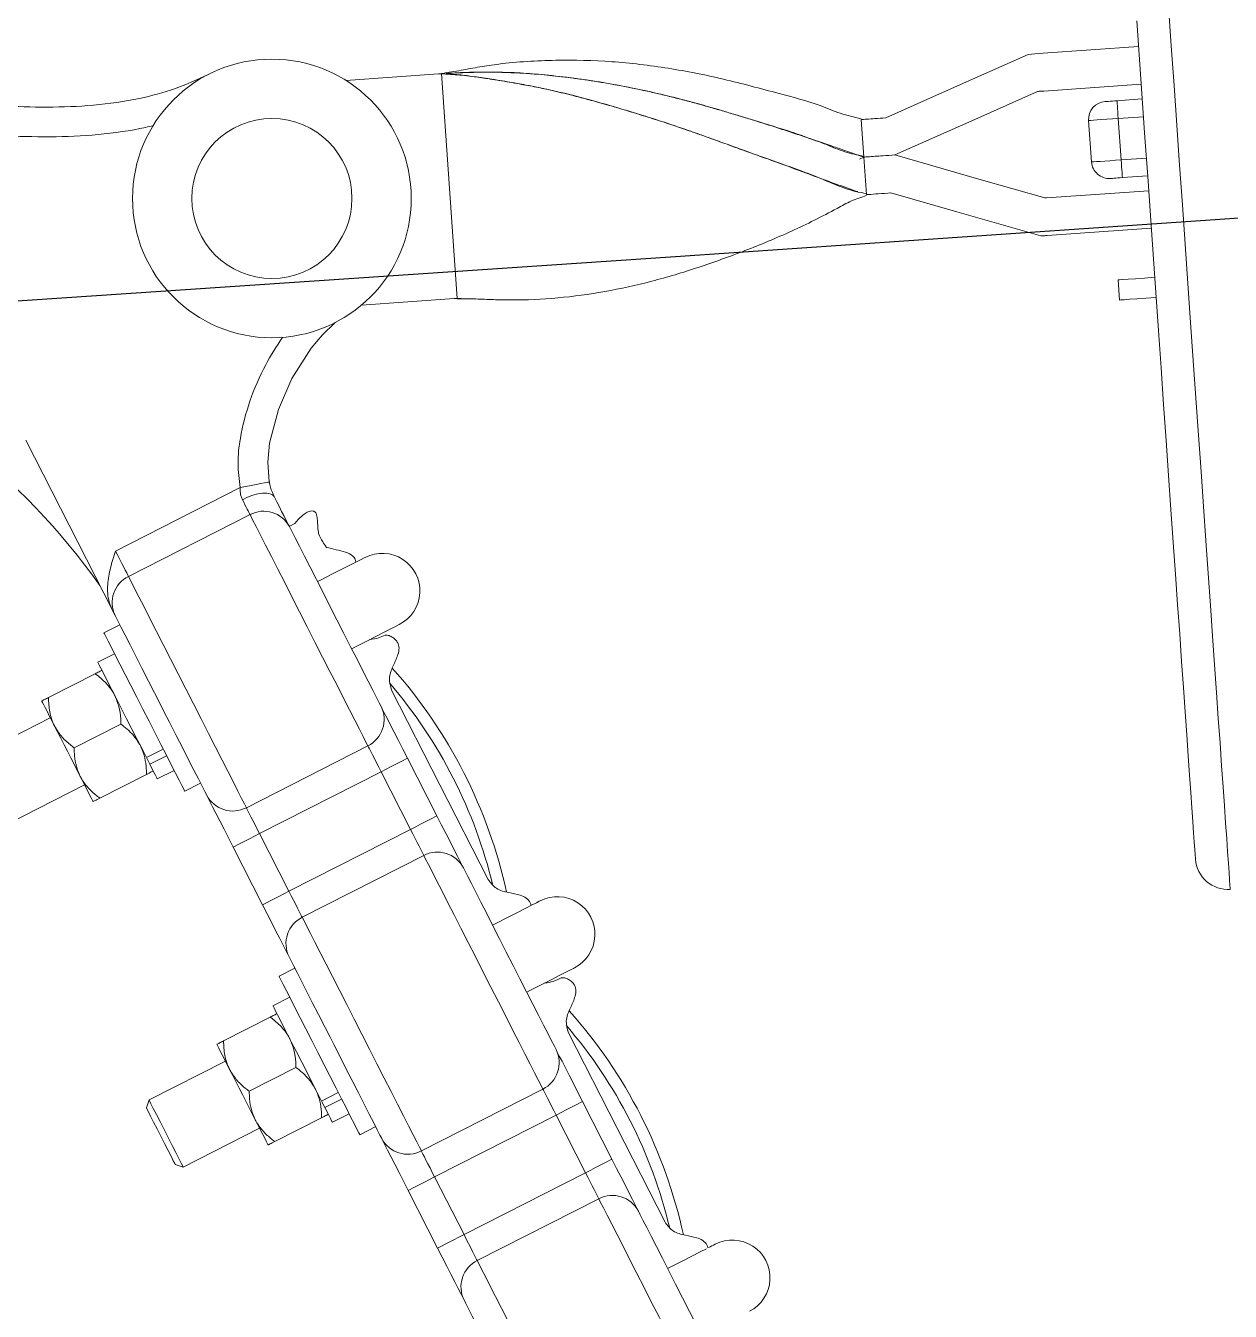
# Model space of a CAD drawing. Header units: millimetres. Extents: x 1587714 to 3094800, y -694377 to -413614.
# Drawn here: x 2254911.1 to 2255114.1, y -549986.3 to -549769.5 of the extents above; entities that cross this region are included whole.
import ezdxf

# ---------------------------------------------------------------- set-up
doc = ezdxf.new("R2010")
doc.units = ezdxf.units.MM

# ---------------------------------------------------------------- blocks, each defined once
blk = doc.blocks.new('poste RT1 vista lateral')
at = {"color": 7, "linetype": 'Continuous', "lineweight": 15}
for p, q in [((-1289.0289, 8972.5916), (-1305.1416, 8971.4653)), ((-1407.0499, 8967.9978), (-1422.672, 8966.9049)), ((-1406.5173, 8968.0417), (-1405.9574, 8968.0655)), ((-1406.5168, 8968.035), (-1403.8661, 8930.1274)), ((-1304.9919, 8965.1101), (-1288.586, 8966.2573)), ((-1292.6708, 8963.465), (-1288.4116, 8963.7635)), ((-1335.805, 8960.2988), (-1335.362, 8953.9645)), ((-1297.4493, 8960.1243), (-1296.961, 8953.1405)), ((-1292.4614, 8960.4723), (-1291.9732, 8953.4895)), ((-1336.0922, 8953.5906), (-1335.362, 8953.9645)), ((-1334.919, 8947.6302), (-1335.362, 8953.9645)), ((-1335.3386, 8953.6307), (-1335.362, 8953.9645)), ((-1287.5047, 8950.7945), (-1291.764, 8950.4969)), ((-1304.5675, 8947.0961), (-1287.3303, 8948.3006)), ((-1286.8873, 8941.9663), (-1304.4178, 8940.7408)), ((-1292.4693, 8933.2554), (-1292.2319, 8929.8604)), ((-1404.3991, 8930.0902), (-1420.013, 8928.9982)), ((-1403.8655, 8930.1198), (-1403.6875, 8930.1369)), ((-1403.6911, 8930.1417), (-1403.2008, 8930.1836)), ((-1461.9946, 8877.5284), (-1476.6127, 8906.2188)), ((-1440.4722, 8898.2136), (-1461.4708, 8887.5144)), ((-1435.5898, 8899.4887), (-1435.4433, 8898.7114)), ((-1438.8046, 8893.6656), (-1459.2877, 8883.2295)), ((-1431.24, 8892.1645), (-1432.183, 8891.6838)), ((-1460.7543, 8875.0947), (-1463.4274, 8873.7328)), ((-1461.6279, 8870.2004), (-1464.4567, 8868.7594)), ((-1464.9022, 8866.8358), (-1472.778, 8862.8228)), ((-1398.6631, 8832.1202), (-1414.9348, 8864.0549)), ((-1472.4682, 8859.4182), (-1485.3395, 8852.8597)), ((-1460.578, 8858.3491), (-1468.4538, 8854.336)), ((-1456.2626, 8852.6776), (-1453.4337, 8854.1186)), ((-1456.2101, 8852.5746), (-1455.6966, 8851.5666)), ((-1455.6966, 8851.5666), (-1452.8677, 8853.0076)), ((-1418.9393, 8854.6784), (-1439.4224, 8844.2414)), ((-1412.2528, 8852.5689), (-1407.2985, 8842.8452)), ((-1454.436, 8849.0927), (-1451.607, 8850.5337)), ((-1456.2537, 8849.8623), (-1464.1295, 8845.8493)), ((-1449.8076, 8847.0023), (-1447.1345, 8848.3641)), ((-1416.7079, 8850.2991), (-1437.1911, 8839.8621)), ((-1411.7535, 8840.5755), (-1416.7079, 8850.2991)), ((-1479.5738, 8841.5434), (-1466.7025, 8848.1019)), ((-1437.1911, 8839.8621), (-1432.2366, 8830.1384)), ((-1411.7535, 8840.5755), (-1432.2366, 8830.1384)), ((-1436.6917, 8827.8687), (-1441.646, 8837.5924)), ((-1409.5221, 8836.1962), (-1430.0052, 8825.7592)), ((-1431.2449, 8817.179), (-1433.9179, 8815.8171)), ((-1432.1185, 8812.2857), (-1434.9474, 8810.8437)), ((-1435.3929, 8808.9211), (-1443.2687, 8804.908)), ((-1368.8475, 8774.3323), (-1385.1194, 8806.267)), ((-1442.9588, 8801.5025), (-1455.8301, 8794.944)), ((-1431.0686, 8800.4334), (-1438.9444, 8796.4213)), ((-1426.7532, 8794.7619), (-1423.9243, 8796.2029)), ((-1389.44, 8796.7827), (-1409.923, 8786.3457)), ((-1455.8301, 8794.944), (-1456.2672, 8793.5994)), ((-1426.7006, 8794.6589), (-1426.1872, 8793.6509)), ((-1426.1872, 8793.6509), (-1423.3583, 8795.0928)), ((-1382.7535, 8794.6732), (-1377.7992, 8784.9495)), ((-1426.7444, 8791.9466), (-1434.6201, 8787.9345)), ((-1424.9267, 8791.177), (-1422.0977, 8792.618)), ((-1387.2086, 8792.4035), (-1407.6917, 8781.9664)), ((-1382.2542, 8782.6798), (-1387.2086, 8792.4035)), ((-1450.0645, 8783.6287), (-1437.1931, 8790.1862)), ((-1420.2983, 8789.0866), (-1417.6252, 8790.4484)), ((-1451.4094, 8784.0655), (-1450.0645, 8783.6287)), ((-1407.6917, 8781.9664), (-1402.7373, 8772.2428)), ((-1382.2542, 8782.6798), (-1402.7373, 8772.2428)), ((-1407.1923, 8769.973), (-1412.1467, 8779.6967)), ((-1380.0228, 8778.3005), (-1400.506, 8767.8635))]:
    blk.add_line(p, q, dxfattribs=at)
at = {"color": 8, "linetype": 'Continuous', "lineweight": 15}
for p, q in [((-1288.2023, 8960.7708), (-1292.4614, 8960.4723)), ((-1291.9732, 8953.4895), (-1287.7141, 8953.788))]:
    blk.add_line(p, q, dxfattribs=at)
at = {"color": 5, "linetype": 'Continuous', "lineweight": 15, "flags": 128}
for points in [[(-1283.989, 8979.3837), (-1283.5243, 8972.7385), (-1283.0568, 8966.0523), (-1282.5875, 8959.3422), (-1282.118, 8952.6274), (-1281.6494, 8945.926), (-1281.1832, 8939.2579), (-1280.7204, 8932.6413), (-1280.2626, 8926.0943), (-1279.811, 8919.6351), (-1279.3667, 8913.2817), (-1278.9311, 8907.0523), (-1278.5054, 8900.964), (-1278.0906, 8895.0341), (-1277.6882, 8889.2787), (-1277.2991, 8883.713), (-1276.9243, 8878.3543), (-1276.565, 8873.2159), (-1276.2222, 8868.314), (-1275.8968, 8863.6601), (-1275.5898, 8859.2684), (-1275.3017, 8855.1514), (-1275.0339, 8851.3196), (-1274.7866, 8847.7843), (-1274.5609, 8844.5551), (-1274.3571, 8841.6417), (-1274.1759, 8839.0515), (-1274.018, 8836.7913), (-1273.8835, 8834.8687), (-1273.773, 8833.2884), (-1273.6867, 8832.0544), (-1273.6248, 8831.1703), (-1273.5878, 8830.6391), (-1273.5754, 8830.4617)], [(-1289.3351, 8976.97), (-1288.8784, 8970.4382), (-1288.4189, 8963.8684), (-1287.9582, 8957.2794), (-1287.4973, 8950.6896), (-1287.0379, 8944.1197), (-1286.5812, 8937.588), (-1286.1286, 8931.1144), (-1285.6812, 8924.7172), (-1285.2406, 8918.4153), (-1284.8079, 8912.2279), (-1284.3844, 8906.172), (-1283.9715, 8900.2669), (-1283.5702, 8894.5286), (-1283.1818, 8888.9744), (-1282.8074, 8883.6205), (-1282.4482, 8878.4831), (-1282.105, 8873.5764), (-1281.7791, 8868.9148), (-1281.4713, 8864.5127), (-1281.1826, 8860.3833), (-1280.9136, 8856.5371), (-1280.6653, 8852.9875), (-1280.4385, 8849.7431), (-1280.2337, 8846.8144), (-1280.0515, 8844.209), (-1279.8926, 8841.9363), (-1279.7573, 8840.0013), (-1279.646, 8838.4106), (-1279.5592, 8837.168), (-1279.497, 8836.2782), (-1279.4595, 8835.7432), (-1279.447, 8835.5649)]]:
    blk.add_lwpolyline(points, dxfattribs=at)
at = {"color": 7, "linetype": 'Continuous', "lineweight": 15, "flags": 128}
for points in [[(-1307.6228, 8971.2918), (-1321.0848, 8965.2979), (-1331.662, 8960.5887)], [(-1305.1416, 8971.4653), (-1306.5311, 8971.3681), (-1307.6228, 8971.2918)], [(-1406.5168, 8968.035), (-1406.5168, 8968.035)], [(-1330.1021, 8954.3316), (-1316.6402, 8960.3255), (-1306.0629, 8965.0347)], [(-1294.6659, 8963.3257), (-1294.6276, 8963.3286), (-1294.514, 8963.3362), (-1294.3297, 8963.3496), (-1294.0815, 8963.3667), (-1293.7792, 8963.3877), (-1293.4343, 8963.4116), (-1293.06, 8963.4383), (-1292.6708, 8963.465)], [(-1292.6708, 8963.465), (-1292.6667, 8963.4078), (-1292.6548, 8963.238), (-1292.6355, 8962.9614), (-1292.6095, 8962.5885), (-1292.5778, 8962.1356), (-1292.5416, 8961.6177), (-1292.5023, 8961.0569), (-1292.4614, 8960.4723)], [(-1292.4614, 8960.4723), (-1293.4346, 8960.4046), (-1294.3702, 8960.3388), (-1295.2326, 8960.2787), (-1295.9884, 8960.2263), (-1296.6087, 8960.1824), (-1297.0696, 8960.15), (-1297.3534, 8960.1309), (-1297.4493, 8960.1243)], [(-1335.362, 8953.9645), (-1335.362, 8953.9645)], [(-1330.1021, 8954.3316), (-1315.937, 8950.2699), (-1304.8072, 8947.0789)], [(-1296.961, 8953.1405), (-1296.8652, 8953.1481), (-1296.5813, 8953.1672), (-1296.1205, 8953.1996), (-1295.5001, 8953.2435), (-1294.7443, 8953.2959), (-1293.8819, 8953.356), (-1292.9463, 8953.4218), (-1291.9732, 8953.4895)], [(-1291.9732, 8953.4895), (-1291.9324, 8952.9059), (-1291.8932, 8952.3442), (-1291.8569, 8951.8273), (-1291.8252, 8951.3733), (-1291.7992, 8951.0014), (-1291.7799, 8950.7248), (-1291.768, 8950.5541), (-1291.764, 8950.4969)], [(-1291.764, 8950.4969), (-1292.1532, 8950.4702), (-1292.5275, 8950.4435), (-1292.8724, 8950.4197), (-1293.1747, 8950.3987), (-1293.4229, 8950.3815), (-1293.6072, 8950.3682), (-1293.7208, 8950.3605), (-1293.759, 8950.3577)], [(-1334.919, 8947.6302), (-1334.919, 8947.6302)], [(-1305.4812, 8940.6664), (-1319.6464, 8944.7281), (-1330.7761, 8947.9191)], [(-1286.3085, 8933.6865), (-1288.0337, 8933.5663), (-1289.5741, 8933.4586), (-1290.8086, 8933.3718), (-1291.7132, 8933.3088), (-1292.2701, 8933.2697), (-1292.4688, 8933.2554), (-1292.4693, 8933.2554)], [(-1403.8661, 8930.1274), (-1403.8661, 8930.1274)], [(-1286.071, 8930.2914), (-1287.7963, 8930.1703), (-1289.3366, 8930.0625), (-1290.5711, 8929.9767), (-1291.4757, 8929.9138), (-1292.0328, 8929.8747), (-1292.2314, 8929.8604), (-1292.2319, 8929.8604)], [(-1424.4533, 8926.0571), (-1424.4533, 8926.0571), (-1424.4917, 8926.0247), (-1426.6096, 8924.0067), (-1428.4879, 8921.7608), (-1431.7389, 8916.6024), (-1434.0236, 8911.3686), (-1435.505, 8905.7133), (-1435.8194, 8902.4928), (-1435.5661, 8899.1778)], [(-1435.5661, 8899.1778), (-1435.6604, 8899.1597), (-1435.9396, 8899.1044), (-1436.393, 8899.0157), (-1437.0031, 8898.8955), (-1437.7465, 8898.7496), (-1438.5946, 8898.5827), (-1439.515, 8898.4015), (-1440.4722, 8898.2136)], [(-1435.5661, 8899.1778), (-1435.2137, 8897.8379), (-1435.0421, 8897.3706), (-1434.7367, 8896.6954), (-1434.7367, 8896.6954)], [(-1434.7367, 8896.6954), (-1434.9975, 8896.9958), (-1435.4195, 8897.198), (-1435.9865, 8897.2924), (-1436.6766, 8897.2771), (-1437.4633, 8897.1522), (-1438.3166, 8896.9233), (-1439.2034, 8896.5971), (-1440.0899, 8896.189)], [(-1438.8046, 8893.6656), (-1438.8865, 8893.8267), (-1438.9943, 8894.0384), (-1439.1267, 8894.2978), (-1439.2819, 8894.603), (-1439.4581, 8894.9482), (-1439.6531, 8895.3316), (-1439.8646, 8895.7465), (-1440.0899, 8896.189)], [(-1434.7367, 8896.6954), (-1434.2861, 8895.8113), (-1433.8631, 8894.9816), (-1433.4729, 8894.2158), (-1433.1204, 8893.5235), (-1432.8099, 8892.9141), (-1432.5452, 8892.3953), (-1432.3296, 8891.9718), (-1432.1657, 8891.6495)], [(-1418.9393, 8854.6784), (-1419.2576, 8855.303), (-1419.7343, 8856.2386), (-1420.3618, 8857.4698), (-1421.1296, 8858.9766), (-1422.0254, 8860.7352), (-1423.0346, 8862.716), (-1424.1406, 8864.8865), (-1425.3254, 8867.2116), (-1426.5699, 8869.6539), (-1427.8536, 8872.1735), (-1429.1558, 8874.7294), (-1430.4549, 8877.2786), (-1431.7301, 8879.782), (-1432.9606, 8882.1967), (-1434.1261, 8884.4836), (-1435.2077, 8886.6065), (-1436.1879, 8888.531), (-1437.0506, 8890.2237), (-1437.7819, 8891.659), (-1438.3697, 8892.813), (-1438.8046, 8893.6656)], [(-1432.1657, 8891.6495), (-1431.7593, 8890.8522), (-1431.1927, 8889.7402), (-1430.4783, 8888.3383), (-1429.6319, 8886.677), (-1428.6722, 8884.7935), (-1427.6207, 8882.7298), (-1426.5005, 8880.5315), (-1425.3365, 8878.2475), (-1424.1546, 8875.9272), (-1422.9808, 8873.6241), (-1421.8414, 8871.3877), (-1420.7614, 8869.2677), (-1419.7649, 8867.3117), (-1418.8738, 8865.5636), (-1418.1082, 8864.0606), (-1417.4847, 8862.8371), (-1417.0173, 8861.9196), (-1416.7164, 8861.3293)], [(-1461.4708, 8887.5144), (-1461.1053, 8886.7962), (-1460.7492, 8886.0981), (-1460.412, 8885.4363), (-1460.1025, 8884.8288), (-1459.8287, 8884.2909), (-1459.5979, 8883.8379), (-1459.4158, 8883.4813), (-1459.2877, 8883.2295)], [(-1419.405, 8886.4548), (-1419.5674, 8886.3719), (-1420.0523, 8886.1248), (-1420.8526, 8885.7176), (-1421.9565, 8885.155), (-1423.3481, 8884.4454), (-1425.0069, 8883.6005), (-1426.909, 8882.6315), (-1427.4341, 8882.3636)], [(-1459.2877, 8883.2295), (-1458.8528, 8882.376), (-1458.265, 8881.222), (-1457.5338, 8879.7867), (-1456.6711, 8878.094), (-1455.6908, 8876.1704), (-1454.6092, 8874.0475), (-1453.4436, 8871.7597), (-1452.2132, 8869.3449), (-1450.938, 8866.8425), (-1449.6388, 8864.2924), (-1448.3368, 8861.7365), (-1447.053, 8859.2179), (-1445.8086, 8856.7755), (-1444.6236, 8854.4495), (-1443.5177, 8852.2789), (-1442.5085, 8850.2982), (-1441.6128, 8848.5405), (-1440.8448, 8847.0337), (-1440.2174, 8845.8016), (-1439.7407, 8844.866), (-1439.4224, 8844.2414)], [(-1461.5588, 8876.673), (-1461.5992, 8876.7521), (-1461.6436, 8876.8399), (-1461.6921, 8876.9352), (-1461.7448, 8877.0382), (-1461.8015, 8877.1498), (-1461.8619, 8877.2681), (-1461.9264, 8877.3949), (-1461.9946, 8877.5284)], [(-1454.8893, 8863.5838), (-1455.8937, 8865.555), (-1457.0139, 8867.7533), (-1458.0654, 8869.817), (-1459.0251, 8871.7005), (-1459.8715, 8873.3618), (-1460.5859, 8874.7637), (-1461.1525, 8875.8757), (-1461.5588, 8876.673)], [(-1421.6685, 8871.0482), (-1421.1433, 8871.3152), (-1419.2412, 8872.2842), (-1417.5824, 8873.1301), (-1416.1908, 8873.8387), (-1415.0868, 8874.4013), (-1414.2867, 8874.8095), (-1413.8017, 8875.0565), (-1413.6394, 8875.1385)], [(-1457.9015, 8862.8876), (-1458.9073, 8864.8617), (-1459.8595, 8866.73), (-1460.7356, 8868.4494), (-1461.5152, 8869.9801), (-1462.1802, 8871.2847), (-1462.7146, 8872.3338), (-1463.1061, 8873.1024), (-1463.3456, 8873.5716), (-1463.4274, 8873.7328), (-1463.4274, 8873.7328)], [(-1416.0276, 8873.3523), (-1417.4383, 8872.7734), (-1418.6394, 8872.5913)], [(-1456.2626, 8852.6776), (-1457.0075, 8854.1396), (-1457.8312, 8855.756), (-1458.7074, 8857.4755), (-1459.6074, 8859.2417), (-1460.5022, 8860.9984), (-1461.3629, 8862.6873), (-1462.1615, 8864.2542), (-1462.8721, 8865.6495), (-1463.4719, 8866.8263), (-1463.9413, 8867.7475), (-1464.2653, 8868.3836), (-1464.4331, 8868.7127), (-1464.4567, 8868.7594)], [(-1453.308, 8860.4805), (-1454.1926, 8862.2162), (-1454.8893, 8863.5838)], [(-1473.9097, 8862.2468), (-1473.8726, 8862.1743), (-1473.7623, 8861.9578), (-1473.5804, 8861.6002), (-1473.3303, 8861.11), (-1473.0161, 8860.4929), (-1472.6431, 8859.7605), (-1472.2179, 8858.9261), (-1471.7475, 8858.0029)], [(-1449.8076, 8847.0023), (-1449.8267, 8847.0395), (-1449.9839, 8847.3485), (-1450.2966, 8847.9617), (-1450.7574, 8848.8667), (-1451.3556, 8850.0407), (-1452.0772, 8851.4569), (-1452.9052, 8853.0819), (-1453.8202, 8854.8777), (-1454.8008, 8856.8013), (-1455.8238, 8858.8097), (-1456.8656, 8860.8544), (-1457.9015, 8862.8876)], [(-1416.7164, 8861.3293), (-1416.5068, 8860.9173), (-1416.1697, 8860.2564), (-1415.7148, 8859.3638), (-1415.1561, 8858.2671), (-1414.5102, 8856.9987), (-1413.7965, 8855.5987), (-1413.0364, 8854.1071), (-1412.2528, 8852.5689)], [(-1446.1095, 8846.3519), (-1446.4105, 8846.9431), (-1446.8779, 8847.8606), (-1447.5014, 8849.0841), (-1448.267, 8850.5871), (-1449.158, 8852.3352), (-1450.1546, 8854.2912), (-1451.2346, 8856.4112), (-1452.374, 8858.6476), (-1453.308, 8860.4805)], [(-1471.7475, 8858.0029), (-1471.2402, 8857.0073), (-1470.7046, 8855.9563), (-1470.1498, 8854.8672), (-1469.5854, 8853.76), (-1469.0209, 8852.6518), (-1468.4661, 8851.5637), (-1467.9305, 8850.5118), (-1467.4233, 8849.5162)], [(-1416.7079, 8850.2991), (-1417.0996, 8851.0678), (-1417.4796, 8851.8136), (-1417.8364, 8852.5136), (-1418.1593, 8853.1477), (-1418.4386, 8853.6952), (-1418.6659, 8854.1415), (-1418.8345, 8854.4724), (-1418.9393, 8854.6784)], [(-1412.2528, 8852.5689), (-1412.3384, 8852.525), (-1412.592, 8852.3962), (-1413.0036, 8852.1864), (-1413.5577, 8851.9042), (-1414.2328, 8851.5599), (-1415.003, 8851.1679), (-1415.8388, 8850.7416), (-1416.7079, 8850.2991)], [(-1454.436, 8849.0927), (-1454.4361, 8849.0927), (-1454.5211, 8849.2596), (-1454.7657, 8849.7393), (-1455.1617, 8850.5166), (-1455.6966, 8851.5666)], [(-1467.4233, 8849.5162), (-1466.9529, 8848.593), (-1466.5276, 8847.7585), (-1466.1547, 8847.0271), (-1465.8404, 8846.41), (-1465.5903, 8845.9189), (-1465.4085, 8845.5622), (-1465.2981, 8845.3457), (-1465.261, 8845.2733)], [(-1441.646, 8837.5924), (-1442.4296, 8839.1297), (-1443.1897, 8840.6222), (-1443.9034, 8842.0222), (-1444.5493, 8843.2906), (-1445.108, 8844.3863), (-1445.5629, 8845.279), (-1445.9, 8845.9408), (-1446.1095, 8846.3519)], [(-1439.4224, 8844.2414), (-1439.3176, 8844.0363), (-1439.1491, 8843.7054), (-1438.9217, 8843.2591), (-1438.6424, 8842.7107), (-1438.3195, 8842.0765), (-1437.9627, 8841.3765), (-1437.5828, 8840.6308), (-1437.1911, 8839.8621)], [(-1407.2985, 8842.8452), (-1407.3841, 8842.8013), (-1407.6375, 8842.6726), (-1408.0493, 8842.4628), (-1408.6034, 8842.1805), (-1409.2784, 8841.8362), (-1410.0487, 8841.4443), (-1410.8843, 8841.018), (-1411.7535, 8840.5755)], [(-1407.2985, 8842.8452), (-1406.5149, 8841.3079), (-1405.7549, 8839.8154), (-1405.0412, 8838.4154), (-1404.3953, 8837.147), (-1403.8364, 8836.0503), (-1403.3816, 8835.1586), (-1403.0445, 8834.4967), (-1402.8349, 8834.0847)], [(-1441.646, 8837.5924), (-1441.5604, 8837.6362), (-1441.3069, 8837.765), (-1440.8953, 8837.9748), (-1440.3412, 8838.2571), (-1439.6661, 8838.6014), (-1438.8959, 8838.9933), (-1438.0601, 8839.4196), (-1437.1911, 8839.8621)], [(-1409.5221, 8836.1962), (-1409.6269, 8836.4012), (-1409.7955, 8836.7321), (-1410.0228, 8837.1785), (-1410.3021, 8837.7268), (-1410.625, 8838.361), (-1410.9818, 8839.061), (-1411.3617, 8839.8068), (-1411.7535, 8840.5755)], [(-1389.44, 8796.7827), (-1389.7534, 8797.3979), (-1390.2215, 8798.3162), (-1390.8369, 8799.5245), (-1391.5897, 8801.0018), (-1392.468, 8802.7251), (-1393.4577, 8804.6677), (-1394.5433, 8806.7982), (-1395.7073, 8809.0832), (-1396.9315, 8811.4855), (-1398.196, 8813.967), (-1399.481, 8816.4895), (-1400.7661, 8819.011), (-1402.0306, 8821.4934), (-1403.2547, 8823.8957), (-1404.4188, 8826.1797), (-1405.5043, 8828.3103), (-1406.4941, 8830.2529), (-1407.3724, 8831.9771), (-1408.1252, 8833.4544), (-1408.7406, 8834.6617), (-1409.2087, 8835.5811), (-1409.5221, 8836.1962)], [(-1402.8349, 8834.0847), (-1402.5416, 8833.5097), (-1402.0881, 8832.619), (-1401.4841, 8831.4335), (-1400.7425, 8829.9782), (-1399.879, 8828.2835), (-1398.9121, 8826.3867), (-1397.8625, 8824.3258), (-1396.7524, 8822.1476), (-1395.6056, 8819.8969), (-1394.4464, 8817.6215), (-1393.2995, 8815.3708), (-1392.1894, 8813.1926), (-1391.1398, 8811.1327), (-1390.173, 8809.2349), (-1389.3096, 8807.5402), (-1388.568, 8806.0849), (-1387.9639, 8804.8995), (-1387.5105, 8804.0087), (-1387.217, 8803.4337)], [(-1436.6917, 8827.8687), (-1436.606, 8827.9126), (-1436.3525, 8828.0413), (-1435.9408, 8828.2511), (-1435.3868, 8828.5334), (-1434.7117, 8828.8777), (-1433.9414, 8829.2696), (-1433.1058, 8829.6959), (-1432.2366, 8830.1384)], [(-1432.2366, 8830.1384), (-1431.8449, 8829.3698), (-1431.465, 8828.624), (-1431.1082, 8827.924), (-1430.7852, 8827.2898), (-1430.5059, 8826.7424), (-1430.2786, 8826.2961), (-1430.1099, 8825.9652), (-1430.0052, 8825.7592)], [(-1432.2281, 8819.1082), (-1432.4376, 8819.5202), (-1432.7748, 8820.1811), (-1433.2296, 8821.0738), (-1433.7884, 8822.1705), (-1434.4343, 8823.4389), (-1435.1481, 8824.8389), (-1435.908, 8826.3304), (-1436.6917, 8827.8687)], [(-1389.8956, 8828.5391), (-1390.0581, 8828.4562), (-1390.5429, 8828.2092), (-1391.3432, 8827.8019), (-1392.4472, 8827.2393), (-1393.8387, 8826.5307), (-1395.4976, 8825.6848), (-1397.3996, 8824.7159), (-1397.9247, 8824.4479)], [(-1430.0052, 8825.7592), (-1429.6917, 8825.1441), (-1429.2236, 8824.2257), (-1428.6082, 8823.0174), (-1427.8555, 8821.5401), (-1426.9772, 8819.8168), (-1425.9874, 8817.8742), (-1424.9019, 8815.7437), (-1423.7378, 8813.4587), (-1422.5138, 8811.0564), (-1421.2492, 8808.5749), (-1419.9641, 8806.0524), (-1418.6792, 8803.5309), (-1417.4145, 8801.0485), (-1416.1904, 8798.6462), (-1415.0264, 8796.3622), (-1413.9408, 8794.2317), (-1412.951, 8792.289), (-1412.0728, 8790.5648), (-1411.32, 8789.0875), (-1410.7047, 8787.8802), (-1410.2365, 8786.9608), (-1409.923, 8786.3457)], [(-1425.3092, 8805.5298), (-1426.1456, 8807.1711), (-1427.2557, 8809.3493), (-1428.3053, 8811.4092), (-1429.2722, 8813.307), (-1430.1355, 8815.0017), (-1430.8773, 8816.457), (-1431.4812, 8817.6425), (-1431.9348, 8818.5332), (-1432.2281, 8819.1082)], [(-1428.3921, 8804.9719), (-1429.398, 8806.946), (-1430.3501, 8808.8143), (-1431.2263, 8810.5347), (-1432.0059, 8812.0644), (-1432.6708, 8813.369), (-1433.2052, 8814.4181), (-1433.5968, 8815.1867), (-1433.8362, 8815.6569), (-1433.9179, 8815.8171), (-1433.9179, 8815.8171)], [(-1392.159, 8813.1325), (-1391.6339, 8813.4005), (-1389.7319, 8814.3694), (-1388.073, 8815.2144), (-1386.6815, 8815.9239), (-1385.5775, 8816.4856), (-1384.7772, 8816.8938), (-1384.2924, 8817.1408), (-1384.1299, 8817.2238)], [(-1426.7532, 8794.7619), (-1427.498, 8796.2239), (-1428.3219, 8797.8404), (-1429.198, 8799.5598), (-1430.098, 8801.326), (-1430.9928, 8803.0827), (-1431.8535, 8804.7717), (-1432.652, 8806.3385), (-1433.3628, 8807.7338), (-1433.9625, 8808.9106), (-1434.432, 8809.8319), (-1434.7559, 8810.468), (-1434.9237, 8810.797), (-1434.9474, 8810.8437)], [(-1420.2983, 8789.0866), (-1420.3172, 8789.1238), (-1420.4745, 8789.4328), (-1420.7871, 8790.046), (-1421.248, 8790.951), (-1421.8463, 8792.125), (-1422.5678, 8793.5412), (-1423.3958, 8795.1663), (-1424.3109, 8796.962), (-1425.2914, 8798.8865), (-1426.3145, 8800.894), (-1427.3562, 8802.9387), (-1428.3921, 8804.9719)], [(-1423.7497, 8802.4685), (-1424.6833, 8804.3005), (-1425.3092, 8805.5298)], [(-1444.4002, 8804.3311), (-1444.3633, 8804.2586), (-1444.2529, 8804.0421), (-1444.0711, 8803.6854), (-1443.8209, 8803.1943), (-1443.5067, 8802.5773), (-1443.1336, 8801.8458), (-1442.7084, 8801.0104), (-1442.2381, 8800.0882)], [(-1387.217, 8803.4337), (-1387.0075, 8803.0217), (-1386.6703, 8802.3608), (-1386.2155, 8801.4681), (-1385.6568, 8800.3714), (-1385.0109, 8799.103), (-1384.2972, 8797.703), (-1383.5371, 8796.2115), (-1382.7535, 8794.6732)], [(-1416.6102, 8788.4562), (-1416.9035, 8789.0322), (-1417.3571, 8789.923), (-1417.9612, 8791.1084), (-1418.7028, 8792.5637), (-1419.5662, 8794.2584), (-1420.533, 8796.1552), (-1421.5826, 8798.2161), (-1422.6927, 8800.3943), (-1423.7497, 8802.4685)], [(-1442.2381, 8800.0882), (-1441.7308, 8799.0925), (-1441.1952, 8798.0406), (-1440.6404, 8796.9525), (-1440.0759, 8795.8443), (-1439.5116, 8794.7371), (-1438.9568, 8793.648), (-1438.4212, 8792.5971), (-1437.9138, 8791.6014)], [(-1387.2086, 8792.4035), (-1387.6004, 8793.1721), (-1387.9803, 8793.9179), (-1388.3371, 8794.6179), (-1388.66, 8795.2521), (-1388.9393, 8795.7995), (-1389.1666, 8796.2458), (-1389.3352, 8796.5767), (-1389.44, 8796.7827)], [(-1455.8301, 8794.944), (-1455.7463, 8794.78), (-1455.4999, 8794.2955), (-1455.1051, 8793.5212), (-1454.5849, 8792.4998), (-1453.9695, 8791.2924), (-1453.2948, 8789.9678), (-1452.5998, 8788.604), (-1451.925, 8787.2794), (-1451.3096, 8786.072), (-1450.7894, 8785.0516), (-1450.3947, 8784.2762), (-1450.1482, 8783.7927), (-1450.0645, 8783.6287), (-1450.0645, 8783.6287)], [(-1382.7535, 8794.6732), (-1382.8391, 8794.6293), (-1383.0927, 8794.5006), (-1383.5043, 8794.2908), (-1384.0584, 8794.0085), (-1384.7335, 8793.6642), (-1385.5037, 8793.2723), (-1386.3395, 8792.846), (-1387.2086, 8792.4035)], [(-1451.4094, 8784.0655), (-1451.4922, 8784.2276), (-1451.7348, 8784.7035), (-1452.1208, 8785.4617), (-1452.6239, 8786.4487), (-1453.2097, 8787.5988), (-1453.8383, 8788.8319), (-1454.4669, 8790.066), (-1455.0527, 8791.2152), (-1455.5557, 8792.2032), (-1455.9417, 8792.9604), (-1456.1843, 8793.4363), (-1456.2672, 8793.5994)], [(-1424.9267, 8791.177), (-1424.9267, 8791.177), (-1425.0118, 8791.3439), (-1425.2563, 8791.8236), (-1425.6524, 8792.6018), (-1426.1872, 8793.6509)], [(-1437.9138, 8791.6014), (-1437.4435, 8790.6783), (-1437.0182, 8789.8428), (-1436.6453, 8789.1114), (-1436.3311, 8788.4943), (-1436.0809, 8788.0032), (-1435.8991, 8787.6465), (-1435.7887, 8787.43), (-1435.7517, 8787.3576)], [(-1412.1467, 8779.6967), (-1412.9303, 8781.234), (-1413.6904, 8782.7265), (-1414.4041, 8784.1265), (-1415.05, 8785.3949), (-1415.6087, 8786.4907), (-1416.0635, 8787.3833), (-1416.4007, 8788.0452), (-1416.6102, 8788.4562)], [(-1409.923, 8786.3457), (-1409.8183, 8786.1407), (-1409.6498, 8785.8098), (-1409.4224, 8785.3634), (-1409.143, 8784.8151), (-1408.8202, 8784.1809), (-1408.4634, 8783.4809), (-1408.0834, 8782.7351), (-1407.6917, 8781.9664)], [(-1377.7992, 8784.9495), (-1377.8848, 8784.9057), (-1378.1382, 8784.7769), (-1378.55, 8784.5671), (-1379.104, 8784.2848), (-1379.7792, 8783.9406), (-1380.5494, 8783.5486), (-1381.385, 8783.1223), (-1382.2542, 8782.6798)], [(-1377.7992, 8784.9495), (-1377.0155, 8783.4122), (-1376.2556, 8781.9197), (-1375.5419, 8780.5197), (-1374.8959, 8779.2513), (-1374.3371, 8778.1546), (-1373.8823, 8777.2629), (-1373.5451, 8776.6011), (-1373.3357, 8776.1891)], [(-1412.1467, 8779.6967), (-1412.0611, 8779.7406), (-1411.8076, 8779.8693), (-1411.396, 8780.0791), (-1410.8419, 8780.3614), (-1410.1668, 8780.7057), (-1409.3966, 8781.0977), (-1408.5608, 8781.5239), (-1407.6917, 8781.9664)], [(-1380.0228, 8778.3005), (-1380.1276, 8778.5056), (-1380.2962, 8778.8365), (-1380.5235, 8779.2828), (-1380.8028, 8779.8312), (-1381.1257, 8780.4654), (-1381.4825, 8781.1654), (-1381.8625, 8781.9111), (-1382.2542, 8782.6798)], [(-1360.1575, 8739.3124), (-1360.5923, 8740.1659), (-1361.1801, 8741.3199), (-1361.9113, 8742.7552), (-1362.7742, 8744.4479), (-1363.7543, 8746.3715), (-1364.836, 8748.4944), (-1366.0015, 8750.7823), (-1367.2319, 8753.197), (-1368.5072, 8755.6994), (-1369.8063, 8758.2495), (-1371.1085, 8760.8054), (-1372.3921, 8763.324), (-1373.6367, 8765.7664), (-1374.8215, 8768.0924), (-1375.9275, 8770.263), (-1376.9366, 8772.2437), (-1377.8325, 8774.0014), (-1378.6003, 8775.5082), (-1379.2277, 8776.7403), (-1379.7045, 8777.6759), (-1380.0228, 8778.3005)], [(-1373.3357, 8776.1891), (-1373.0348, 8775.5988), (-1372.5673, 8774.6813), (-1371.9439, 8773.4578), (-1371.1782, 8771.9548), (-1370.2871, 8770.2067), (-1369.2906, 8768.2507), (-1368.2106, 8766.1307), (-1367.0711, 8763.8943), (-1365.8974, 8761.5912), (-1364.7154, 8759.2719), (-1363.5514, 8756.9869), (-1362.4313, 8754.7886), (-1361.3798, 8752.7249), (-1360.4202, 8750.8414), (-1359.5738, 8749.1801), (-1358.8592, 8747.7782), (-1358.2926, 8746.6662), (-1357.8864, 8745.8689)], [(-1407.1923, 8769.973), (-1407.1067, 8770.0169), (-1406.8533, 8770.1457), (-1406.4415, 8770.3555), (-1405.8875, 8770.6378), (-1405.2123, 8770.982), (-1404.4421, 8771.374), (-1403.6065, 8771.8003), (-1402.7373, 8772.2428)], [(-1402.7373, 8772.2428), (-1402.3456, 8771.4741), (-1401.9657, 8770.7283), (-1401.6089, 8770.0284), (-1401.2859, 8769.3942), (-1401.0066, 8768.8468), (-1400.7792, 8768.4004), (-1400.6106, 8768.0695), (-1400.506, 8767.8635)], [(-1402.7288, 8761.2126), (-1402.9383, 8761.6246), (-1403.2755, 8762.2855), (-1403.7303, 8763.1781), (-1404.2891, 8764.2748), (-1404.9351, 8765.5432), (-1405.6488, 8766.9432), (-1406.4087, 8768.4348), (-1407.1923, 8769.973)], [(-1361.8798, 8769.8634), (-1362.9377, 8769.3236), (-1364.3293, 8768.615), (-1365.9882, 8767.7691), (-1367.8903, 8766.8002), (-1368.4153, 8766.5331)], [(-1400.506, 8767.8635), (-1400.1877, 8767.2389), (-1399.7108, 8766.3033), (-1399.0834, 8765.0721), (-1398.3156, 8763.5653), (-1397.4197, 8761.8067), (-1396.4106, 8759.8259), (-1395.3046, 8757.6554), (-1394.1197, 8755.3303), (-1392.8752, 8752.888), (-1391.5916, 8750.3684), (-1390.2895, 8747.8125), (-1388.9902, 8745.2633), (-1387.715, 8742.7599), (-1386.4847, 8740.3452), (-1385.3192, 8738.0583), (-1384.2375, 8735.9354), (-1383.2573, 8734.0109), (-1382.3945, 8732.3182), (-1381.6633, 8730.8829), (-1381.0754, 8729.7289), (-1380.6407, 8728.8754)], [(-1395.7342, 8747.4854), (-1396.4643, 8748.9178), (-1397.6038, 8751.1542), (-1398.6837, 8753.2742), (-1399.6803, 8755.2302), (-1400.5713, 8756.9783), (-1401.3371, 8758.4813), (-1401.9605, 8759.7048), (-1402.428, 8760.6223), (-1402.7288, 8761.2126)]]:
    blk.add_lwpolyline(points, dxfattribs=at)
at = {"color": 7, "linetype": 'Continuous', "lineweight": 15}
for radius in [23.492, 13.5]:
    blk.add_circle((-1435.1184, 8946.9886), radius, dxfattribs=at)
for centre, radius, start, end in [((-1294.4566, 8960.3332), 3, 94, 184), ((-1293.9683, 8953.3502), 3, 184, 274), ((-1558.7943, 8814.7896), 115.935, 35.261034, 68.711035), ((-1436.4936, 8889.3366), 4.9072, 28.120785, 118.094699), ((-1416.5222, 8880.7968), 6.35, 297, 117), ((-1457.1423, 8878.8148), 4.9084, 115.917893, 205.871796), ((-1477.2237, 8812.2043), 83.5672, 12.304444, 41.695556), ((-1477.2237, 8812.2043), 81.5672, 13.408206, 40.591794), ((-1421.1532, 8859.1153), 4.9585, 296.5179, 26.520418), ((-1441.7103, 8848.6414), 4.9593, 207.494484, 297.473347), ((-1407.2345, 8831.796), 4.9593, 27.484616, 117.46894), ((-1387.0128, 8822.8814), 6.35, 297, 117), ((-1427.7914, 8821.3223), 4.9585, 116.518048, 206.520269), ((-1389.3967, 8820.4379), 5.748, 273.099199, 301.593804), ((-1447.4081, 8754.4165), 83.5672, 12.304444, 41.695556), ((-1447.4081, 8754.4165), 81.5672, 13.408206, 40.591794), ((-1391.6539, 8801.2197), 4.9586, 296.517983, 26.518486), ((-1412.2109, 8790.7458), 4.9594, 207.495107, 297.473311), ((-1377.7352, 8773.9004), 4.9592, 27.483651, 117.469905), ((-1187.8589, 8430.2562), 381.5961, 116.879817, 117.066395), ((-1357.5034, 8764.966), 6.35, 297, 117), ((-1398.2921, 8763.4266), 4.9585, 116.518048, 206.520269)]:
    blk.add_arc(centre, radius, start, end, dxfattribs=at)
at = {"color": 5, "linetype": 'Continuous', "lineweight": 15}
blk.add_arc((-1273.9604, 8835.9482), 5.5, 184, 274.015078, dxfattribs=at)
at = {"color": 7, "linetype": 'Continuous', "lineweight": 15}
for points, knots in [([(-1335.7857, 8960.4313), (-1336.9739, 8960.7063), (-1339.3625, 8961.2591), (-1343.8028, 8963.1974), (-1350.5088, 8964.8946), (-1359.0001, 8967.2219), (-1368.3929, 8969.079), (-1377.8459, 8970.2044), (-1387.3302, 8970.4269), (-1394.8124, 8969.9745), (-1400.0635, 8969.2111), (-1403.143, 8968.5953), (-1405.3948, 8968.2529), (-1406.5143, 8968.0827)], [0, 0, 0, 0, 0.04789245, 0.09627011, 0.19261886, 0.32361244, 0.45459391, 0.58925816, 0.72390811, 0.86128687, 0.90767808, 0.95409744, 1, 1, 1, 1]), ([(-1539.3774, 8958.9388), (-1539.3773, 8958.9388), (-1537.823, 8958.9388), (-1535.2197, 8961.2291), (-1530.6222, 8962.2724), (-1525.9776, 8963.4291), (-1520.0791, 8964.2111), (-1513.0324, 8964.5658), (-1502.1021, 8964.262), (-1491.3558, 8963.2913), (-1480.7375, 8962.5465), (-1472.9721, 8962.3088), (-1465.1624, 8962.5888), (-1457.9527, 8963.6209), (-1451.4209, 8965.3423), (-1447.6729, 8967.0564), (-1445.7835, 8967.9205)], [0, 0, 0, 0, 0.00000125, 0.04894753, 0.09791001, 0.14868583, 0.19948167, 0.28499935, 0.37059226, 0.54358824, 0.62468817, 0.70576037, 0.78814771, 0.87043338, 0.93468409, 1, 1, 1, 1]), ([(-1406.5168, 8968.035), (-1406.6163, 8968.028), (-1406.794, 8968.0154), (-1406.9717, 8968.0032), (-1407.0499, 8967.9978)], [0, 0, 0, 0, 0.55994864, 1, 1, 1, 1]), ([(-1334.9038, 8947.7627), (-1336.1256, 8948.032), (-1338.6825, 8948.5955), (-1342.1485, 8950.2126), (-1345.7195, 8951.5872), (-1349.2614, 8952.8528), (-1352.6851, 8954.0382), (-1355.8582, 8955.184), (-1358.8528, 8956.2854), (-1361.8493, 8957.3833), (-1364.8846, 8958.4587), (-1367.8828, 8959.4704), (-1370.931, 8960.4553), (-1374.2906, 8961.5043), (-1377.619, 8962.5102), (-1381.0246, 8963.4946), (-1384.3063, 8964.3727), (-1387.6477, 8965.1656), (-1390.8287, 8965.8202), (-1394.0112, 8966.418), (-1397.1331, 8966.9527), (-1400.3334, 8967.4538), (-1403.3209, 8967.8082), (-1405.5034, 8967.9599), (-1406.5418, 8968.0321)], [0, 0, 0, 0, 0.04915886, 0.10287524, 0.14926679, 0.19897341, 0.24992366, 0.29090628, 0.33095294, 0.37496436, 0.41627057, 0.45782909, 0.49998626, 0.54328034, 0.59800324, 0.63943729, 0.68665459, 0.73624736, 0.77980907, 0.81951272, 0.86952606, 0.91171274, 0.95799744, 1, 1, 1, 1]), ([(-1336.3802, 8948.1423), (-1337.5976, 8948.5635), (-1340.5362, 8949.5801), (-1345.1281, 8951.3006), (-1350.2849, 8953.1947), (-1355.5717, 8955.0997), (-1360.7402, 8956.9707), (-1365.8822, 8958.8018), (-1369.7361, 8960.0953), (-1372.5015, 8960.973), (-1373.9972, 8961.4339), (-1375.4336, 8961.8692), (-1376.8351, 8962.2804), (-1378.3276, 8962.7108), (-1379.8036, 8963.1256), (-1381.0853, 8963.4748), (-1382.2255, 8963.7825), (-1383.238, 8964.0481), (-1384.2916, 8964.3188), (-1385.2428, 8964.5591), (-1386.1296, 8964.7752), (-1387.0006, 8964.9861), (-1387.8839, 8965.1918), (-1388.9547, 8965.4339), (-1390.4103, 8965.7496), (-1392.0843, 8966.0868), (-1393.8278, 8966.4078), (-1395.4514, 8966.6874), (-1397.0955, 8966.9501), (-1399.0735, 8967.2467), (-1401.3482, 8967.5759), (-1403.9359, 8967.9134), (-1405.6562, 8967.9677), (-1406.5167, 8967.9949)], [0, 0, 0, 0, 0.05157047, 0.12448075, 0.19662357, 0.27050032, 0.34889216, 0.41646881, 0.48962242, 0.51317276, 0.53443683, 0.5534265, 0.574514, 0.59427443, 0.61721823, 0.63763189, 0.64911443, 0.66605541, 0.68100889, 0.69427948, 0.70686617, 0.71905184, 0.73169193, 0.7448055, 0.76505545, 0.79428048, 0.8168098, 0.84011858, 0.86424739, 0.88772443, 0.92553695, 0.96275214, 1, 1, 1, 1]), ([(-1405.7524, 8968.075), (-1404.7085, 8968.1254), (-1402.3541, 8968.2389), (-1398.7024, 8968.3071), (-1394.72, 8968.2567), (-1390.7706, 8968.0064), (-1387.3752, 8967.6564), (-1384.618, 8967.3182), (-1382.3919, 8967.013), (-1380.126, 8966.667), (-1377.8902, 8966.293), (-1375.6565, 8965.8817), (-1373.4548, 8965.4375), (-1371.2201, 8964.9488), (-1368.9861, 8964.4222), (-1366.7539, 8963.8643), (-1364.5201, 8963.2738), (-1362.2843, 8962.6577), (-1360.0465, 8962.0217), (-1357.808, 8961.3648), (-1355.5676, 8960.6919), (-1353.1948, 8959.9598), (-1350.7227, 8959.1751), (-1348.1455, 8958.3335), (-1345.615, 8957.4846), (-1343.0522, 8956.6107), (-1340.4923, 8955.7341), (-1337.914, 8954.848), (-1336.2142, 8954.2595), (-1335.362, 8953.9645)], [0, 0, 0, 0, 0.04527336, 0.10211237, 0.15800267, 0.2173051, 0.27208066, 0.30372637, 0.33544046, 0.3673562, 0.40062395, 0.43093887, 0.46266407, 0.49446685, 0.52606973, 0.55766755, 0.5892656, 0.62085901, 0.6524483, 0.68403982, 0.71563125, 0.74722513, 0.78440095, 0.82013567, 0.85608459, 0.89124921, 0.92829664, 0.96405215, 1, 1, 1, 1]), ([(-1404.6317, 8968.137), (-1404.1994, 8968.161), (-1402.6838, 8968.245), (-1399.295, 8968.3245), (-1392.7856, 8968.2036), (-1384.2064, 8967.402), (-1374.3218, 8965.7045), (-1364.2622, 8963.355), (-1354.418, 8960.3203), (-1346.7967, 8958.0249), (-1341.6495, 8956.0887), (-1338.5962, 8954.7598), (-1336.4253, 8954.3165), (-1335.3454, 8954.0961)], [0, 0, 0, 0, 0.01839054, 0.06448542, 0.1564141, 0.29837394, 0.44030995, 0.58620239, 0.73207902, 0.86549377, 0.91046964, 0.95546765, 1, 1, 1, 1]), ([(-1306.0629, 8965.0347), (-1305.863, 8965.0487), (-1305.5059, 8965.0736), (-1305.149, 8965.0989), (-1304.9919, 8965.1101)], [0, 0, 0, 0, 0.5599806, 1, 1, 1, 1]), ([(-1455.1548, 8959.2526), (-1455.5599, 8959.1602), (-1458.6, 8958.4667), (-1464.3901, 8957.6411), (-1472.5305, 8957.2957), (-1480.6861, 8957.5325), (-1488.7682, 8958.0932), (-1496.7784, 8958.7755), (-1504.7361, 8959.3583), (-1512.7045, 8959.5789), (-1519.9236, 8959.2386), (-1526.325, 8958.2661), (-1531.892, 8956.8435), (-1535.3721, 8955.2686), (-1537.1074, 8954.4833)], [0, 0, 0, 0, 0.015042685, 0.11288768, 0.211118616, 0.309736037, 0.408113076, 0.504395395, 0.600796188, 0.696940432, 0.792872584, 0.861937584, 0.931157756, 1, 1, 1, 1]), ([(-1334.8884, 8960.3627), (-1335.0595, 8960.351), (-1335.3651, 8960.3302), (-1335.6706, 8960.3084), (-1335.805, 8960.2988)], [0, 0, 0, 0, 0.559983104, 1, 1, 1, 1]), ([(-1331.662, 8960.5887), (-1332.2643, 8960.5464), (-1333.3397, 8960.4708), (-1334.4152, 8960.3957), (-1334.8884, 8960.3627)], [0, 0, 0, 0, 0.56002783, 1, 1, 1, 1]), ([(-1335.362, 8953.9645), (-1335.2457, 8953.9724), (-1335.0379, 8953.9865), (-1334.8301, 8954.001), (-1334.7387, 8954.0074)], [0, 0, 0, 0, 0.55993333, 1, 1, 1, 1]), ([(-1335.362, 8953.9645), (-1335.2457, 8953.9724), (-1335.0379, 8953.9865), (-1334.8301, 8954.001), (-1334.7387, 8954.0074)], [0, 0, 0, 0, 0.55993333, 1, 1, 1, 1]), ([(-1334.7387, 8954.0074), (-1333.8732, 8954.0682), (-1332.3277, 8954.1769), (-1330.7822, 8954.2843), (-1330.1021, 8954.3316)], [0, 0, 0, 0, 0.5600178, 1, 1, 1, 1]), ([(-1334.7387, 8954.0074), (-1333.8732, 8954.0682), (-1332.3277, 8954.1769), (-1330.7822, 8954.2843), (-1330.1021, 8954.3316)], [0, 0, 0, 0, 0.5600178, 1, 1, 1, 1]), ([(-1334.8817, 8947.4967), (-1335.7475, 8947.2118), (-1337.4834, 8946.6406), (-1341.5878, 8944.3369), (-1347.5222, 8941.3719), (-1355.3818, 8938.1224), (-1363.2263, 8935.302), (-1371.0758, 8932.9297), (-1378.992, 8931.1894), (-1386.9165, 8930.1), (-1393.2329, 8929.8021), (-1397.7772, 8929.921), (-1400.7106, 8930.0509), (-1402.8342, 8930.0606), (-1403.8901, 8930.0654)], [0, 0, 0, 0, 0.03568301, 0.0715416, 0.18622369, 0.30116833, 0.41600243, 0.52969884, 0.64374203, 0.75768799, 0.87125165, 0.91434883, 0.95741511, 1, 1, 1, 1]), ([(-1334.5889, 8947.6531), (-1334.6506, 8947.6485), (-1334.7606, 8947.6403), (-1334.8706, 8947.6333), (-1334.919, 8947.6302)], [0, 0, 0, 0, 0.56024041, 1, 1, 1, 1]), ([(-1330.7761, 8947.9191), (-1331.4879, 8947.8696), (-1332.7588, 8947.7811), (-1334.0297, 8947.6922), (-1334.5889, 8947.6531)], [0, 0, 0, 0, 0.55999459, 1, 1, 1, 1]), ([(-1304.8072, 8947.0789), (-1304.7625, 8947.0821), (-1304.6826, 8947.0878), (-1304.6027, 8947.0936), (-1304.5675, 8947.0961)], [0, 0, 0, 0, 0.55989815, 1, 1, 1, 1]), ([(-1304.4178, 8940.7408), (-1304.6163, 8940.7268), (-1304.9708, 8940.7017), (-1305.3253, 8940.6772), (-1305.4812, 8940.6664)], [0, 0, 0, 0, 0.56004673, 1, 1, 1, 1]), ([(-1403.8661, 8930.1274), (-1403.9656, 8930.1204), (-1404.1433, 8930.1078), (-1404.3209, 8930.0956), (-1404.3991, 8930.0902)], [0, 0, 0, 0, 0.56007328, 1, 1, 1, 1]), ([(-1440.4722, 8898.2136), (-1440.642, 8899.5736), (-1440.9878, 8902.342), (-1440.4364, 8907.2915), (-1438.9485, 8912.9108), (-1436.5099, 8918.641), (-1434.3345, 8922.038), (-1433.3584, 8923.5623)], [0, 0, 0, 0, 0.15225145, 0.30994102, 0.55097115, 0.79851331, 1, 1, 1, 1]), ([(-1440.0899, 8896.189), (-1440.1701, 8896.3706), (-1440.3975, 8896.8852), (-1440.4888, 8897.607), (-1440.4752, 8898.1044), (-1440.4722, 8898.2136)], [0, 0, 0, 0, 0.29864287, 0.84599739, 1, 1, 1, 1]), ([(-1427.2385, 8890.4564), (-1427.2936, 8890.8269), (-1427.4062, 8891.5853), (-1427.4203, 8892.6454), (-1427.5029, 8893.4297), (-1427.6618, 8893.8759), (-1427.7949, 8894.0816), (-1427.9675, 8894.2124), (-1428.2374, 8894.3039), (-1428.7245, 8894.2646), (-1429.3901, 8893.9605), (-1430.324, 8893.2944), (-1430.8822, 8892.6059), (-1431.24, 8892.1645)], [0, 0, 0, 0, 0.14074645, 0.28813267, 0.39936729, 0.43484449, 0.4656445, 0.49007783, 0.51488428, 0.57132572, 0.66833453, 0.78734969, 1, 1, 1, 1]), ([(-1427.2385, 8890.4564), (-1427.0265, 8889.9959), (-1426.6527, 8889.184), (-1426.1299, 8888.46), (-1425.9036, 8888.1466)], [0, 0, 0, 0, 0.56720772, 1, 1, 1, 1]), ([(-1461.9946, 8877.5284), (-1462.1894, 8877.984), (-1462.7733, 8879.3501), (-1462.9098, 8881.8498), (-1462.3757, 8884.7272), (-1461.7805, 8886.5768), (-1461.4722, 8887.5099), (-1461.4708, 8887.5144)], [0, 0, 0, 0, 0.14437889, 0.43288652, 0.71265492, 0.99862949, 1, 1, 1, 1]), ([(-1420.9517, 8885.6671), (-1420.9842, 8885.8207), (-1421.0641, 8886.1984), (-1421.6107, 8886.8976), (-1422.7711, 8887.4369), (-1424.31, 8887.7157), (-1425.3681, 8888.0018), (-1425.9036, 8888.1466)], [0, 0, 0, 0, 0.07986524, 0.19642454, 0.43831515, 0.71573705, 1, 1, 1, 1]), ([(-1416.0276, 8873.3523), (-1415.7979, 8873.335), (-1415.3246, 8873.2993), (-1414.6924, 8872.9432), (-1414.1672, 8872.4837), (-1413.7324, 8871.8068), (-1413.6364, 8870.8553), (-1414.0152, 8869.551), (-1414.754, 8868.0198), (-1415.5448, 8866.0575), (-1415.133, 8864.7055), (-1414.9348, 8864.0549)], [0, 0, 0, 0, 0.06257904, 0.12897405, 0.19442912, 0.25344395, 0.34551706, 0.44615207, 0.62250151, 0.81835483, 1, 1, 1, 1]), ([(-1463.7707, 8867.4128), (-1463.8137, 8867.3907), (-1463.9014, 8867.3458), (-1464.409, 8867.088), (-1464.7911, 8866.8927), (-1464.9022, 8866.8358)], [0, 0, 0, 0, 0.40630425, 0.82726617, 1, 1, 1, 1]), ([(-1464.9022, 8866.8358), (-1464.269, 8866.3275), (-1462.9794, 8865.2923), (-1462.003, 8863.942), (-1461.6188, 8863.189), (-1461.6086, 8863.169)], [0, 0, 0, 0, 0.48427847, 0.98627452, 1, 1, 1, 1]), ([(-1473.9097, 8862.2468), (-1473.8666, 8862.2687), (-1473.7789, 8862.3135), (-1473.2715, 8862.5723), (-1472.8892, 8862.7663), (-1472.778, 8862.8228)], [0, 0, 0, 0, 0.40631299, 0.82728397, 1, 1, 1, 1]), ([(-1472.778, 8862.8228), (-1472.7391, 8862.0115), (-1472.6598, 8860.3596), (-1472.1387, 8858.7766), (-1471.7576, 8858.0229), (-1471.7475, 8858.0029)], [0, 0, 0, 0, 0.48434531, 0.98630712, 1, 1, 1, 1]), ([(-1461.6086, 8863.169), (-1461.349, 8862.5533), (-1460.8204, 8861.2995), (-1460.6114, 8859.6347), (-1460.5855, 8858.6389), (-1460.578, 8858.3491)], [0, 0, 0, 0, 0.40621309, 0.82719687, 1, 1, 1, 1]), ([(-1471.7475, 8858.0029), (-1471.4018, 8857.4308), (-1470.6981, 8856.266), (-1469.4735, 8855.1193), (-1468.6837, 8854.5126), (-1468.4538, 8854.336)], [0, 0, 0, 0, 0.40629727, 0.827222658, 1, 1, 1, 1]), ([(-1460.578, 8858.3491), (-1460.2268, 8858.0757), (-1459.3958, 8857.4288), (-1458.2155, 8856.2458), (-1457.5973, 8855.2078), (-1457.2843, 8854.6822)], [0, 0, 0, 0, 0.26540627, 0.62801246, 1, 1, 1, 1]), ([(-1468.4538, 8854.336), (-1468.4389, 8853.8913), (-1468.4035, 8852.8388), (-1468.1403, 8851.1887), (-1467.6643, 8850.0784), (-1467.4233, 8849.5162)], [0, 0, 0, 0, 0.26538154, 0.62801256, 1, 1, 1, 1]), ([(-1457.2843, 8854.6822), (-1457.2359, 8854.5843), (-1456.92, 8853.9444), (-1456.5008, 8852.6638), (-1456.2857, 8851.122), (-1456.2616, 8850.1738), (-1456.2537, 8849.8623)], [0, 0, 0, 0, 0.06656802, 0.43518947, 0.81448164, 1, 1, 1, 1]), ([(-1456.2537, 8849.8623), (-1455.9565, 8850.0134), (-1455.3513, 8850.321), (-1455.1242, 8850.4399), (-1455.1222, 8850.4393), (-1455.1222, 8850.4393)], [0, 0, 0, 0, 0.48432119, 0.98632344, 1, 1, 1, 1]), ([(-1467.4233, 8849.5162), (-1467.3725, 8849.4198), (-1467.04, 8848.7887), (-1466.2506, 8847.6955), (-1465.1292, 8846.616), (-1464.3767, 8846.0389), (-1464.1295, 8845.8493)], [0, 0, 0, 0, 0.06646215, 0.43526832, 0.81448776, 1, 1, 1, 1]), ([(-1464.1295, 8845.8493), (-1464.4268, 8845.6981), (-1465.0321, 8845.3903), (-1465.259, 8845.2727), (-1465.261, 8845.2732), (-1465.261, 8845.2733)], [0, 0, 0, 0, 0.484330363, 0.986323351, 1, 1, 1, 1]), ([(-1391.4406, 8827.7524), (-1391.4756, 8827.9085), (-1391.5868, 8828.4041), (-1392.2329, 8829.079), (-1393.5136, 8829.6029), (-1395.2308, 8829.915), (-1397.3508, 8830.4051), (-1398.2374, 8831.5638), (-1398.6631, 8832.1202)], [0, 0, 0, 0, 0.0538543, 0.17098305, 0.29643155, 0.51913486, 0.76912623, 1, 1, 1, 1]), ([(-1386.3854, 8815.5415), (-1386.1759, 8815.5524), (-1385.743, 8815.575), (-1385.1039, 8815.2991), (-1384.5349, 8814.8853), (-1384.0012, 8814.2352), (-1383.793, 8813.2626), (-1384.133, 8811.9099), (-1384.8836, 8810.3409), (-1385.7361, 8808.3367), (-1385.3194, 8806.9384), (-1385.1194, 8806.267)], [0, 0, 0, 0, 0.05607349, 0.11584163, 0.18325539, 0.24578782, 0.33917133, 0.4391586, 0.61668356, 0.81596187, 1, 1, 1, 1]), ([(-1434.2613, 8809.4971), (-1434.3043, 8809.4751), (-1434.392, 8809.4303), (-1434.8995, 8809.1716), (-1435.2817, 8808.9776), (-1435.3929, 8808.9211)], [0, 0, 0, 0, 0.40631299, 0.82728397, 1, 1, 1, 1]), ([(-1435.3929, 8808.9211), (-1434.7592, 8808.413), (-1433.4688, 8807.3785), (-1432.4972, 8806.0218), (-1432.1094, 8805.2739), (-1432.0992, 8805.2542)], [0, 0, 0, 0, 0.48439859, 0.98640351, 1, 1, 1, 1]), ([(-1444.4002, 8804.3311), (-1444.3572, 8804.3531), (-1444.2695, 8804.3981), (-1443.7619, 8804.6559), (-1443.3799, 8804.8512), (-1443.2687, 8804.908)], [0, 0, 0, 0, 0.40630425, 0.82726617, 1, 1, 1, 1]), ([(-1443.2687, 8804.908), (-1443.2298, 8804.0968), (-1443.1505, 8802.4448), (-1442.6293, 8800.8618), (-1442.2483, 8800.1082), (-1442.2381, 8800.0882)], [0, 0, 0, 0, 0.48434531, 0.98630712, 1, 1, 1, 1]), ([(-1432.0992, 8805.2542), (-1431.8396, 8804.6382), (-1431.311, 8803.3839), (-1431.1021, 8801.719), (-1431.0762, 8800.7232), (-1431.0686, 8800.4334)], [0, 0, 0, 0, 0.40629507, 0.82721948, 1, 1, 1, 1]), ([(-1442.2381, 8800.0882), (-1441.8924, 8799.5162), (-1441.1884, 8798.3515), (-1439.9647, 8797.2033), (-1439.1743, 8796.5975), (-1438.9444, 8796.4213)], [0, 0, 0, 0, 0.40629865, 0.82731809, 1, 1, 1, 1]), ([(-1431.0686, 8800.4334), (-1430.7174, 8800.16), (-1429.8864, 8799.5131), (-1428.7064, 8798.3301), (-1428.088, 8797.2927), (-1427.775, 8796.7675)], [0, 0, 0, 0, 0.265428, 0.62808364, 1, 1, 1, 1]), ([(-1438.9444, 8796.4213), (-1438.9294, 8795.9762), (-1438.8941, 8794.9233), (-1438.631, 8793.2731), (-1438.1549, 8792.1633), (-1437.9138, 8791.6014)], [0, 0, 0, 0, 0.26552666, 0.62815325, 1, 1, 1, 1]), ([(-1427.775, 8796.7675), (-1427.7266, 8796.6696), (-1427.4106, 8796.0295), (-1426.9917, 8794.7482), (-1426.7762, 8793.2063), (-1426.7522, 8792.2581), (-1426.7444, 8791.9466)], [0, 0, 0, 0, 0.0665587, 0.43526661, 0.81450831, 1, 1, 1, 1]), ([(-1426.7444, 8791.9466), (-1426.4471, 8792.0982), (-1425.8418, 8792.4069), (-1425.6148, 8792.5242), (-1425.6128, 8792.5236), (-1425.6127, 8792.5236)], [0, 0, 0, 0, 0.48434204, 0.98632373, 1, 1, 1, 1]), ([(-1437.9138, 8791.6014), (-1437.8631, 8791.5047), (-1437.5315, 8790.8724), (-1436.741, 8789.7802), (-1435.6202, 8788.7), (-1434.8673, 8788.1238), (-1434.6201, 8787.9345)], [0, 0, 0, 0, 0.06657907, 0.43537013, 0.81458725, 1, 1, 1, 1]), ([(-1434.6201, 8787.9345), (-1434.9173, 8787.783), (-1435.5226, 8787.4743), (-1435.7497, 8787.357), (-1435.7517, 8787.3576), (-1435.7517, 8787.3576)], [0, 0, 0, 0, 0.48434204, 0.98632373, 1, 1, 1, 1]), ([(-1361.625, 8769.9931), (-1361.6723, 8770.1694), (-1361.8087, 8770.6775), (-1362.4901, 8771.3336), (-1363.7676, 8771.8275), (-1365.4665, 8772.1365), (-1367.5573, 8772.6362), (-1368.4287, 8773.7818), (-1368.8475, 8774.3323)], [0, 0, 0, 0, 0.061546, 0.17739448, 0.30268896, 0.52403898, 0.77125489, 1, 1, 1, 1])]:
    blk.add_open_spline(points, degree=3, knots=knots, dxfattribs=at)

msp = doc.modelspace()

# ---------------------------------------------------------------- linework, layer by layer
at = {"color": 4}
msp.add_arc((2234764.5004, -211499.4674), 338618.7241, 265.19288608, 273.661235159, dxfattribs=at)
at = {"color": 5}
msp.add_arc((2227885.3469, -149696.4433), 401031.0256, 266.927135612, 274.075330051, dxfattribs=at)

# ---------------------------------------------------------------- block references
msp.add_blockref('poste RT1 vista lateral', (2256387.7201, -558745.6049))

doc.saveas('drawing.dxf')
